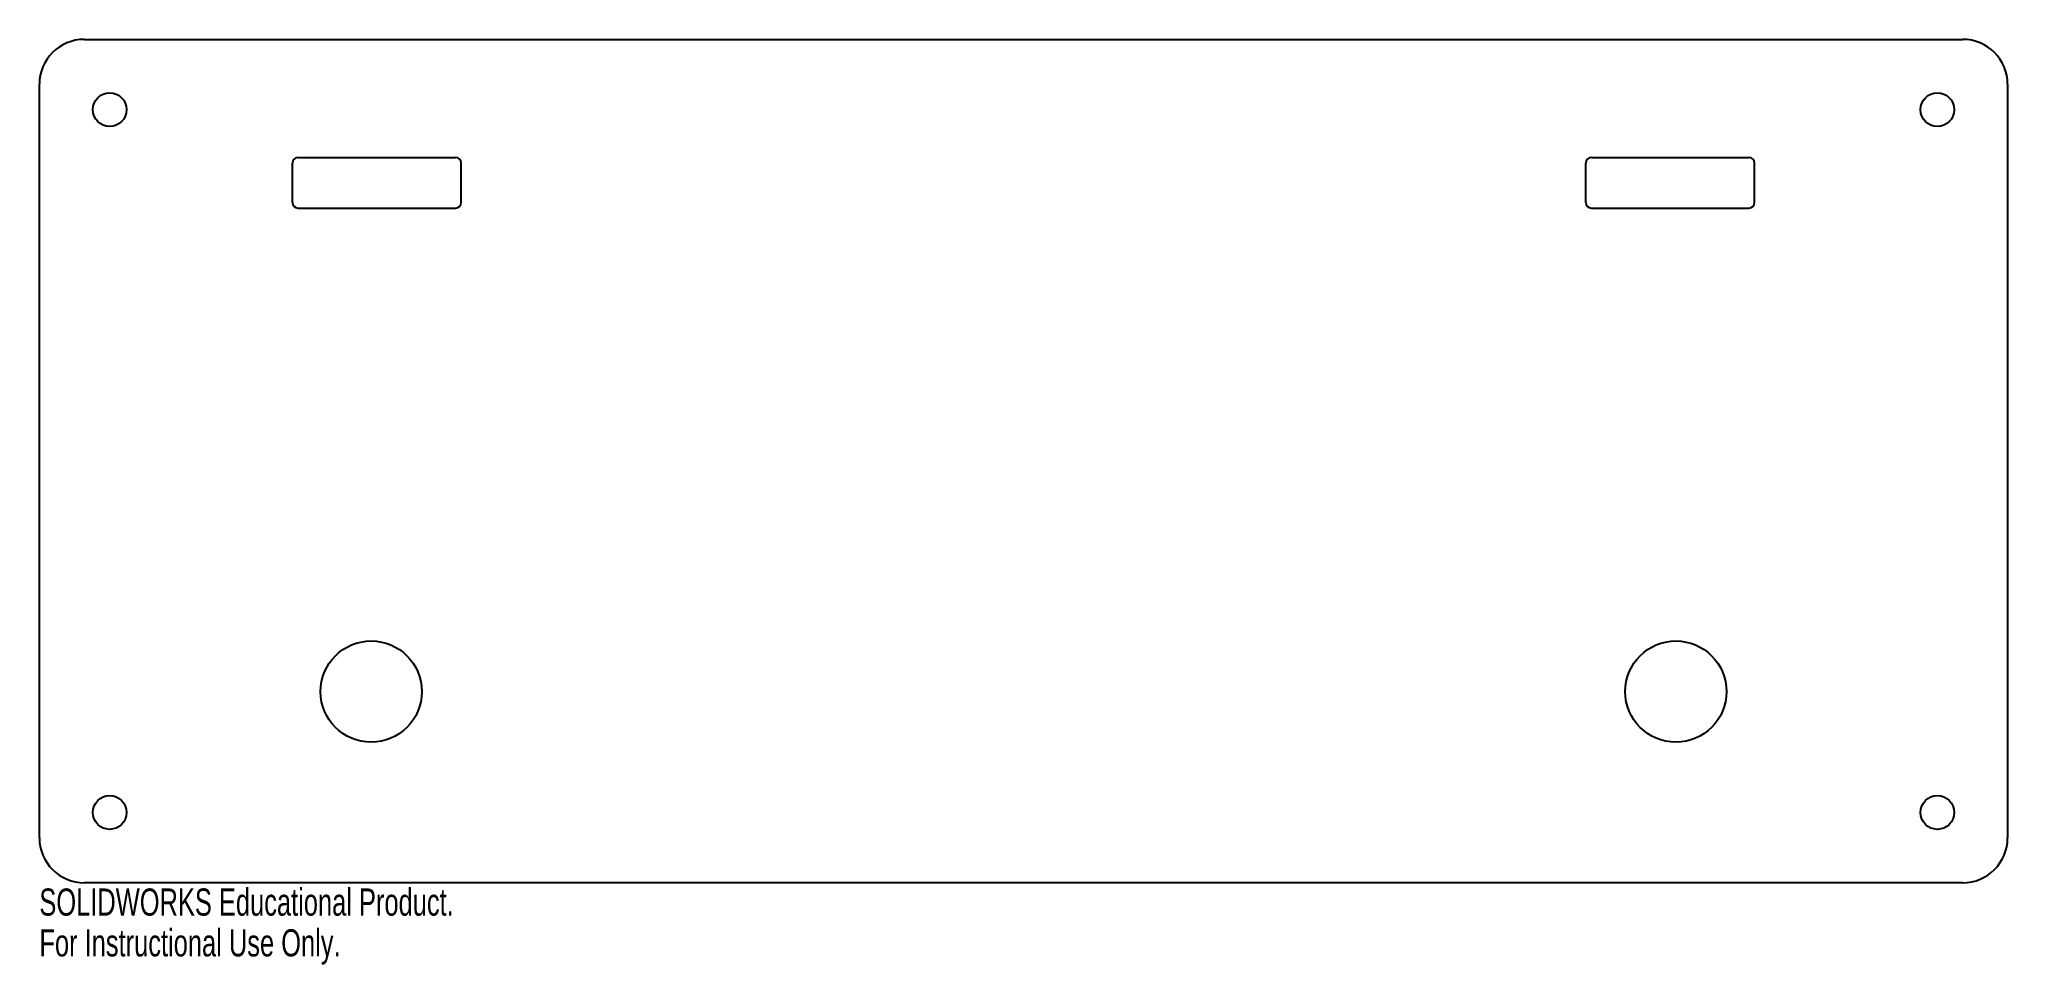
# Model space of a CAD drawing. Header units: millimetres. Extents: x -149 to 201, y -55 to 110.
import ezdxf

# ---------------------------------------------------------------- set-up
doc = ezdxf.new("R2010")
doc.units = ezdxf.units.MM
doc.styles.add('SLDTEXTSTYLE0', font='TXT', dxfattribs={"width": 0.7})

msp = doc.modelspace()

# ---------------------------------------------------------------- linework, layer by layer
at = {"color": 7, "linetype": 'Continuous', "lineweight": 25}
for p, q in [((-140.5, 109.91), (193.5, 109.91)), ((-148.5, -32.09), (-148.5, 101.91)), ((201.5, 101.91), (201.5, -32.09)), ((-103.5, 80.91), (-103.5, 87.91)), ((-102.5, 88.91), (-74.5, 88.91)), ((-73.5, 80.91), (-73.5, 87.91)), ((126.5, 80.91), (126.5, 87.91)), ((127.5, 88.91), (155.5, 88.91)), ((156.5, 80.91), (156.5, 87.91)), ((-102.5, 79.91), (-74.5, 79.91)), ((127.5, 79.91), (155.5, 79.91)), ((193.5, -40.09), (-140.5, -40.09))]:
    msp.add_line(p, q, dxfattribs=at)
for centre, radius in [((-136, 97.41), 3), ((189, 97.41), 3), ((-89.5, -6.09), 9), ((142.5, -6.09), 9), ((-136, -27.59), 3), ((189, -27.59), 3)]:
    msp.add_circle(centre, radius, dxfattribs=at)
for centre, radius, start, end in [((-140.5, 101.91), 8, 90, 180), ((193.5, 101.91), 8, 0, 90), ((-102.5, 87.91), 1, 90, 180), ((-74.5, 87.91), 1, 0, 90), ((127.5, 87.91), 1, 90, 180), ((155.5, 87.91), 1, 0, 90), ((-102.5, 80.91), 1, 180, 270), ((-74.5, 80.91), 1, 270, 0), ((127.5, 80.91), 1, 180, 270), ((155.5, 80.91), 1, 270, 0), ((-140.5, -32.09), 8, 180, 270), ((193.5, -32.09), 8, 270, 0)]:
    msp.add_arc(centre, radius, start, end, dxfattribs=at)

# ---------------------------------------------------------------- texts
at = {"color": 7, "linetype": 'Continuous', "char_height": 4.8336, "attachment_point": 1, "style": 'SLDTEXTSTYLE0'}
for s, insert in [('SOLIDWORKS Educational Product.', (-148.5, -41.11)), ('For Instructional Use Only.', (-148.5, -48.36))]:
    msp.add_mtext(s, dxfattribs=dict(at, insert=insert))

doc.saveas('drawing.dxf')
